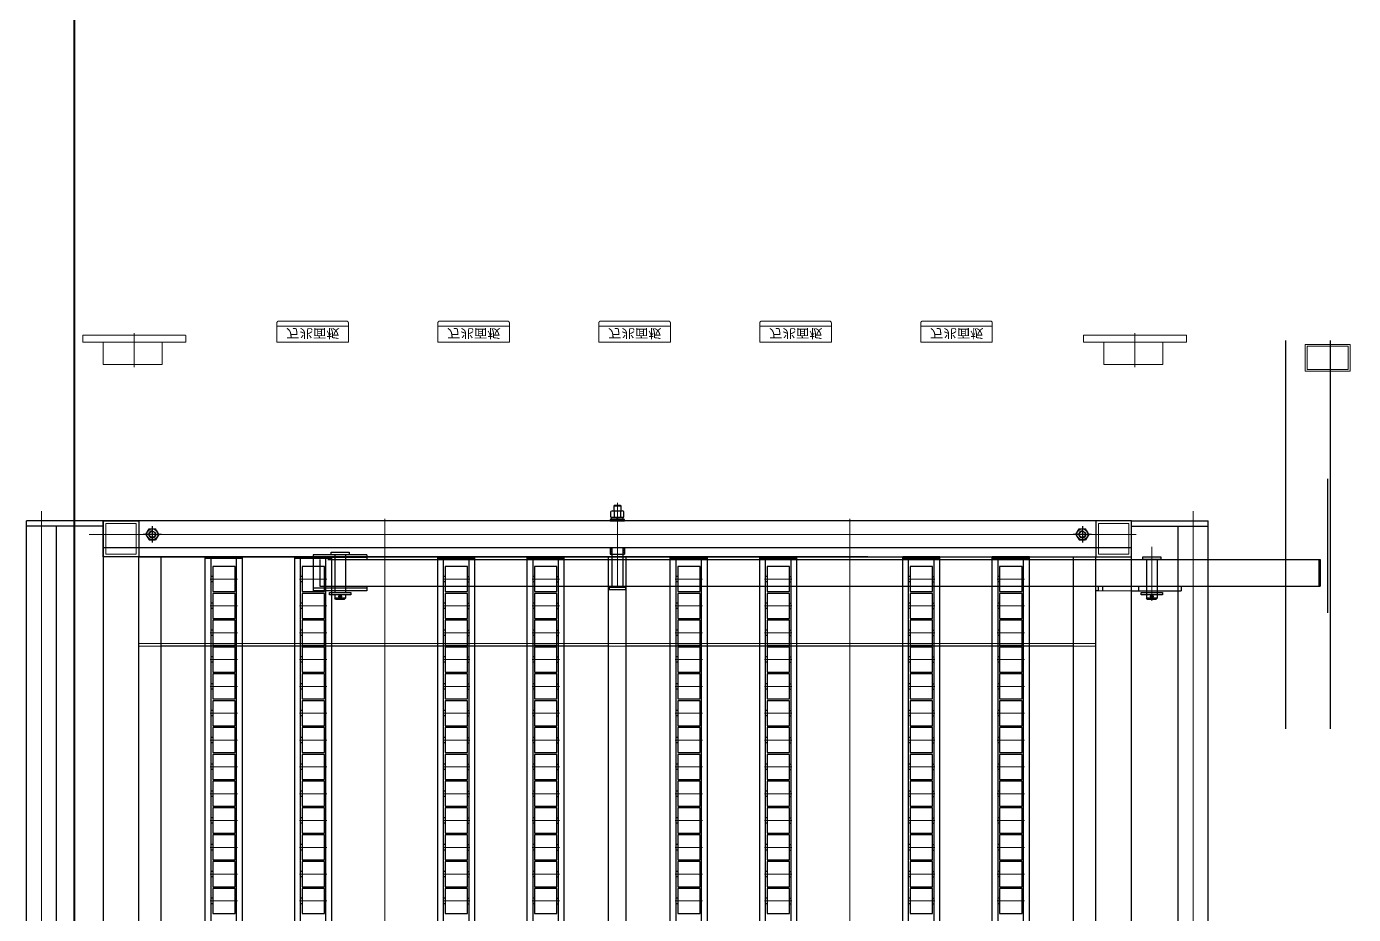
# Model space of a CAD drawing. Extents: x 539033 to 804858, y 468425 to 1263560.
# Drawn here: x 750683 to 752166, y 491113 to 492106 of the extents above; entities that cross this region are included whole.
import ezdxf

# ---------------------------------------------------------------- set-up
doc = ezdxf.new("R2010")
doc.units = 0
doc.header["$LTSCALE"] = 1000
doc.header["$MEASUREMENT"] = 0
for name, pattern in [('0', [0, 0]), ('ACAD_ISO02W100', [15, 12, -3]), ('ACAD_ISO04W100', [30, 24, -3, 0, -3]), ('ACAD_ISO05W100', [33, 24, -3, 0, -3, 0, -3]), ('ACAD_ISO10W100', [18.5, 12, -3, 0.5, -3]), ('DASHDOT', [25.4, 12.7, -6.35, 0, -6.35]), ('SOLID', [0])]:
    doc.linetypes.add(name, pattern=pattern)
doc.layers.get('0').update_dxf_attribs({"linetype": 'CONTINUOUS'})
doc.layers.add('1', color=1, linetype='DASHDOT')
doc.layers.add('5剖面线层', color=2, linetype='CONTINUOUS')
for name, color, linetype, lineweight in [('3', 7, 'ACAD_ISO04W100', 15), ('中心线', 1, 'ACAD_ISO10W100', 15), ('双点划线', 7, 'ACAD_ISO05W100', 15), ('标注', 7, 'SOLID', 15), ('点划线', 1, 'ACAD_ISO04W100', 15), ('粗实线', 7, '0', 30), ('虚线', 6, 'ACAD_ISO02W100', 18)]:
    doc.layers.add(name, color=color, linetype=linetype, lineweight=lineweight)
doc.styles.add('标准', font='', dxfattribs={"width": 0.667})
doc.styles.get('标准').set_extended_font_data('FangSong_GB2312')

# ---------------------------------------------------------------- blocks, each defined once
blk = doc.blocks.new('A$C513352F2')
at = {"layer": '点划线'}
blk.add_line((68.9, 0), (68.9, 1086.9), dxfattribs=at)
at = {"layer": '粗实线', "color": 5}
for p, q in [((0, 1070.9), (85.7, 1070.9)), ((85.7, 1070.9), (85.7, 10.9)), ((0, 1064.9), (85.7, 1064.9)), ((52.2, 1064.9), (52.2, 16.9)), ((0, 16.9), (85.7, 16.9)), ((0, 10.9), (85.7, 10.9))]:
    blk.add_line(p, q, dxfattribs=at)
blk = doc.blocks.new('A$C458447FD')
at = {"layer": '标注'}
h = blk.add_hatch(dxfattribs=at)
h.set_pattern_fill('ANSI31', color=3, scale=0.5)
h.set_pattern_definition([(45, (-117.9495, 9.9451), (-1.122532, 1.122532), [])])
h.paths.add_polyline_path([(792.3, 50.1), (794, 50.1), (794, 57.1), (792.3, 57.1)])
h.paths.add_polyline_path([(778, 50.1), (779.8, 50.1), (779.8, 57.1), (778, 57.1)])
for p, q in [((176.4, 100.1), (176.4, 102.6)), ((176.4, 102.6), (200.4, 102.6)), ((200.4, 102.6), (200.4, 100.1)), ((1084, 100.1), (1084, 102.6)), ((1084, 102.6), (1108, 102.6)), ((1108, 102.6), (1108, 100.1)), ((258.8, 35.1), (262.4, 41.4)), ((258.8, 35.1), (262.4, 28.9)), ((269.6, 41.4), (262.4, 41.4)), ((273.2, 35.1), (269.6, 41.4)), ((273.2, 35.1), (269.6, 28.9)), ((1298.8, 35.1), (1302.4, 41.4)), ((1298.8, 35.1), (1302.4, 28.9)), ((1309.6, 41.4), (1302.4, 41.4)), ((1313.2, 35.1), (1309.6, 41.4)), ((1313.2, 35.1), (1309.6, 28.9)), ((269.6, 28.9), (262.4, 28.9)), ((794, 20.1), (778, 20.1)), ((778, 20.1), (778, 18.5)), ((778, 18.5), (794, 18.5)), ((778.8, 15.9), (778.8, 9.5)), ((779.6, 18.5), (792.5, 18.5)), ((779.6, 18.5), (779.6, 16.4)), ((779.6, 16.4), (792.5, 16.4)), ((791.4, 16.4), (780.6, 16.4)), ((782.4, 9.5), (782.4, 15.9)), ((785.5, 18.5), (784.9, 16.4)), ((786.5, 18.3), (786, 16.4)), ((786.6, 18.5), (786.5, 18.3)), ((789.6, 9.5), (789.6, 15.9)), ((792.5, 18.5), (792.5, 16.4)), ((793.2, 15.9), (793.2, 9.5)), ((794, 18.5), (794, 20.1)), ((1309.6, 28.9), (1302.4, 28.9)), ((791.4, 8.9), (780.6, 8.9))]:
    blk.add_line(p, q)
at = {"color": 3}
for p, q in [((777, 94.1), (777, 97.1)), ((777, 97.1), (795, 97.1)), ((795, 94.1), (795, 97.1))]:
    blk.add_line(p, q, dxfattribs=at)
for centre, radius in [((266, 35.1), 6.23), ((266, 35.1), 3.4), ((1306, 35.1), 6.23), ((1306, 35.1), 3.4)]:
    blk.add_circle(centre, radius)
for centre, radius, start, end in [((780.6, 13.2), 3.21, 55.9063, 124.0937), ((786, 4.4), 12, 72.5674, 107.4326), ((791.4, 13.2), 3.21, 55.9063, 124.0937), ((780.6, 12.1), 3.21, 235.9063, 304.0937), ((786, 20.9), 12, 252.5674, 287.4326), ((791.4, 12.1), 3.21, 235.9063, 304.0937)]:
    blk.add_arc(centre, radius, start, end)
at = {"layer": '1', "linetype": 'DASHDOT'}
for p, q in [((255.8, 35.1), (276.2, 35.1)), ((266, 25.9), (266, 44.4)), ((1295.8, 35.1), (1316.2, 35.1)), ((1306, 25.9), (1306, 44.4))]:
    blk.add_line(p, q, dxfattribs=at)
at = {"layer": '3'}
for centre in [(266, 35.1), (1306, 35.1)]:
    blk.add_arc(centre, 4, 270, 190, dxfattribs=at)
at = {"layer": '点划线'}
for p, q in [((526, 17.9), (526, 1044.2)), ((1046, 17.9), (1046, 1044.2)), ((330.8, 445.1), (361.3, 445.1)), ((430.8, 445.1), (461.3, 445.1)), ((590.8, 445.1), (621.3, 445.1)), ((690.8, 445.1), (721.3, 445.1)), ((850.8, 445.1), (881.3, 445.1)), ((950.8, 445.1), (981.3, 445.1)), ((1110.8, 445.1), (1141.3, 445.1)), ((1210.8, 445.1), (1241.3, 445.1)), ((330.8, 415.1), (361.3, 415.1)), ((430.8, 415.1), (461.3, 415.1)), ((590.8, 415.1), (621.3, 415.1)), ((690.8, 415.1), (721.3, 415.1)), ((850.8, 415.1), (881.3, 415.1)), ((950.8, 415.1), (981.3, 415.1)), ((1110.8, 415.1), (1141.3, 415.1)), ((1210.8, 415.1), (1241.3, 415.1)), ((330.8, 385.1), (361.3, 385.1)), ((430.8, 385.1), (461.3, 385.1)), ((590.8, 385.1), (621.3, 385.1)), ((690.8, 385.1), (721.3, 385.1)), ((850.8, 385.1), (881.3, 385.1)), ((950.8, 385.1), (981.3, 385.1)), ((1110.8, 385.1), (1141.3, 385.1)), ((1210.8, 385.1), (1241.3, 385.1)), ((330.8, 355.1), (361.3, 355.1)), ((430.8, 355.1), (461.3, 355.1)), ((590.8, 355.1), (621.3, 355.1)), ((690.8, 355.1), (721.3, 355.1)), ((850.8, 355.1), (881.3, 355.1)), ((950.8, 355.1), (981.3, 355.1)), ((1110.8, 355.1), (1141.3, 355.1)), ((1210.8, 355.1), (1241.3, 355.1)), ((330.8, 325.1), (361.3, 325.1)), ((430.8, 325.1), (461.3, 325.1)), ((590.8, 325.1), (621.3, 325.1)), ((690.8, 325.1), (721.3, 325.1)), ((850.8, 325.1), (881.3, 325.1)), ((950.8, 325.1), (981.3, 325.1)), ((1110.8, 325.1), (1141.3, 325.1)), ((1210.8, 325.1), (1241.3, 325.1)), ((330.8, 295.1), (361.3, 295.1)), ((430.8, 295.1), (461.3, 295.1)), ((590.8, 295.1), (621.3, 295.1)), ((690.8, 295.1), (721.3, 295.1)), ((850.8, 295.1), (881.3, 295.1)), ((950.8, 295.1), (981.3, 295.1)), ((1110.8, 295.1), (1141.3, 295.1)), ((1210.8, 295.1), (1241.3, 295.1)), ((330.8, 265.1), (361.3, 265.1)), ((430.8, 265.1), (461.3, 265.1)), ((590.8, 265.1), (621.3, 265.1)), ((690.8, 265.1), (721.3, 265.1)), ((850.8, 265.1), (881.3, 265.1)), ((950.8, 265.1), (981.3, 265.1)), ((1110.8, 265.1), (1141.3, 265.1)), ((1210.8, 265.1), (1241.3, 265.1)), ((330.8, 235.1), (361.3, 235.1)), ((430.8, 235.1), (461.3, 235.1)), ((590.8, 235.1), (621.3, 235.1)), ((690.8, 235.1), (721.3, 235.1)), ((850.8, 235.1), (881.3, 235.1)), ((950.8, 235.1), (981.3, 235.1)), ((1110.8, 235.1), (1141.3, 235.1)), ((1210.8, 235.1), (1241.3, 235.1)), ((330.8, 205.1), (361.3, 205.1)), ((430.8, 205.1), (461.3, 205.1)), ((590.8, 205.1), (621.3, 205.1)), ((690.8, 205.1), (721.3, 205.1)), ((850.8, 205.1), (881.3, 205.1)), ((950.8, 205.1), (981.3, 205.1)), ((1110.8, 205.1), (1141.3, 205.1)), ((1210.8, 205.1), (1241.3, 205.1)), ((330.8, 175.1), (361.3, 175.1)), ((430.8, 175.1), (461.3, 175.1)), ((590.8, 175.1), (621.3, 175.1)), ((690.8, 175.1), (721.3, 175.1)), ((850.8, 175.1), (881.3, 175.1)), ((950.8, 175.1), (981.3, 175.1)), ((1110.8, 175.1), (1141.3, 175.1)), ((1210.8, 175.1), (1241.3, 175.1)), ((330.8, 145.1), (361.3, 145.1)), ((430.8, 145.1), (461.3, 145.1)), ((590.8, 145.1), (621.3, 145.1)), ((690.8, 145.1), (721.3, 145.1)), ((850.8, 145.1), (881.3, 145.1)), ((950.8, 145.1), (981.3, 145.1)), ((1110.8, 145.1), (1141.3, 145.1)), ((1210.8, 145.1), (1241.3, 145.1)), ((186.4, 104.6), (190.4, 104.6)), ((188.4, 48.9), (188.4, 109.3)), ((330.8, 115.1), (361.3, 115.1)), ((430.8, 115.1), (461.3, 115.1)), ((590.8, 115.1), (621.3, 115.1)), ((690.8, 115.1), (721.3, 115.1)), ((850.8, 115.1), (881.3, 115.1)), ((950.8, 115.1), (981.3, 115.1)), ((1093.9, 104.6), (1098, 104.6)), ((1110.8, 115.1), (1141.3, 115.1)), ((1210.8, 115.1), (1241.3, 115.1)), ((786, 0), (786, 94.6)), ((330.8, 85.1), (361.3, 85.1)), ((430.8, 85.1), (461.3, 85.1)), ((590.8, 85.1), (621.3, 85.1)), ((690.8, 85.1), (721.3, 85.1)), ((850.8, 85.1), (881.3, 85.1)), ((950.8, 85.1), (981.3, 85.1)), ((1110.8, 85.1), (1141.3, 85.1)), ((1210.8, 85.1), (1241.3, 85.1)), ((206, 35.1), (1376.8, 35.1))]:
    blk.add_line(p, q, dxfattribs=at)
at = {"layer": '粗实线'}
for p, q in [((251, 1040.1), (251, 60.1)), ((1321, 1040.1), (1321, 60.1)), ((276, 160.1), (776, 160.1)), ((796, 160.1), (1296, 160.1)), ((182.4, 106.6), (183.4, 107.6)), ((182.4, 63.1), (182.4, 106.6)), ((182.4, 106.6), (194.4, 106.6)), ((193.4, 107.6), (183.4, 107.6)), ((193.4, 107.6), (194.4, 106.6)), ((194.4, 63.1), (194.4, 106.6)), ((1090, 106.6), (1091, 107.6)), ((1090, 102.6), (1090, 106.6)), ((1090, 106.6), (1102, 106.6)), ((1101, 107.6), (1091, 107.6)), ((1101, 107.6), (1102, 106.6)), ((1102, 102.6), (1102, 106.6)), ((0, 63.1), (0, 93.1)), ((1118.6, 93.1), (0, 93.1)), ((1.5, 63.1), (1.5, 93.1)), ((155.5, 93.1), (155.5, 98.1)), ((211, 98.1), (155.5, 98.1)), ((200.4, 100.1), (176.4, 100.1)), ((203.4, 93.1), (203.4, 98.1)), ((243.5, 93.1), (243.5, 98.1)), ((248.5, 98.1), (251, 98.1)), ((248.5, 93.1), (248.5, 98.1)), ((780, 50.1), (780, 94.1)), ((792, 50.1), (792, 94.1)), ((1066, 93.1), (1066, 98.1)), ((1066, 98.1), (1126, 98.1)), ((1066, 95.1), (1126, 95.1)), ((1108, 100.1), (1084, 100.1)), ((1090, 58.1), (1090, 100.1)), ((1102, 58.1), (1102, 100.1)), ((1118.6, 63.1), (1118.6, 93.1)), ((1126, 58.1), (1126, 98.1)), ((1109.8, 63.1), (0, 63.1)), ((1321, 60.1), (251, 60.1)), ((506, 60.1), (1321, 60.1)), ((1066, 58.1), (1066, 63.1)), ((1066, 61.1), (1126, 61.1)), ((211, 50.1), (1361, 50.1)), ((794, 57.1), (778, 57.1)), ((778, 50.1), (778, 57.1)), ((779.8, 50.1), (779.8, 57.1)), ((792.3, 50.1), (792.3, 57.1)), ((794, 50.1), (794, 57.1)), ((1066, 58.1), (1126, 58.1)), ((782, 3.6), (782, 8.9)), ((783, 2.6), (782, 3.6)), ((782, 3.6), (790, 3.6)), ((789, 2.6), (783, 2.6)), ((789, 2.6), (790, 3.6)), ((790, 3.6), (790, 8.9))]:
    blk.add_line(p, q, dxfattribs=at)
at = {"layer": '粗实线', "color": 2}
for p, q in [((276, 1040.1), (276, 60.1)), ((776, 1040.1), (776, 60.1)), ((796, 1040.1), (796, 60.1)), ((1296, 1040.1), (1296, 60.1))]:
    blk.add_line(p, q, dxfattribs=at)
at = {"layer": '粗实线', "color": 4}
for p, q in [((325.3, 1040.1), (325.3, 60.1)), ((366.8, 1040.1), (366.8, 60.1)), ((425.3, 1040.1), (425.3, 60.1)), ((466.8, 1040.1), (466.8, 60.1)), ((585.3, 1040.1), (585.3, 60.1)), ((626.8, 1040.1), (626.8, 60.1)), ((685.3, 1040.1), (685.3, 60.1)), ((726.8, 1040.1), (726.8, 60.1)), ((845.3, 1040.1), (845.3, 60.1)), ((886.8, 1040.1), (886.8, 60.1)), ((945.3, 1040.1), (945.3, 60.1)), ((986.8, 1040.1), (986.8, 60.1)), ((1105.3, 1040.1), (1105.3, 60.1)), ((1146.8, 1040.1), (1146.8, 60.1)), ((1205.3, 1040.1), (1205.3, 60.1)), ((1246.8, 1040.1), (1246.8, 60.1)), ((331.8, 1038.1), (331.8, 62.1)), ((360.3, 1038.1), (360.3, 62.1)), ((431.8, 1038.1), (431.8, 62.1)), ((460.3, 1038.1), (460.3, 62.1)), ((591.8, 1038.1), (591.8, 62.1)), ((620.3, 1038.1), (620.3, 62.1)), ((691.8, 1038.1), (691.8, 62.1)), ((720.3, 1038.1), (720.3, 62.1)), ((851.8, 1038.1), (851.8, 62.1)), ((880.3, 1038.1), (880.3, 62.1)), ((951.8, 1038.1), (951.8, 62.1)), ((980.3, 1038.1), (980.3, 62.1)), ((1111.8, 1038.1), (1111.8, 62.1)), ((1140.3, 1038.1), (1140.3, 62.1)), ((1211.8, 1038.1), (1211.8, 62.1)), ((1240.3, 1038.1), (1240.3, 62.1)), ((325.3, 62.1), (366.8, 62.1)), ((325.3, 60.1), (366.8, 60.1)), ((425.3, 62.1), (466.8, 62.1)), ((425.3, 60.1), (466.8, 60.1)), ((585.3, 62.1), (626.8, 62.1)), ((585.3, 60.1), (626.8, 60.1)), ((685.3, 62.1), (726.8, 62.1)), ((685.3, 60.1), (726.8, 60.1)), ((845.3, 62.1), (886.8, 62.1)), ((845.3, 60.1), (886.8, 60.1)), ((945.3, 62.1), (986.8, 62.1)), ((945.3, 60.1), (986.8, 60.1)), ((1105.3, 62.1), (1146.8, 62.1)), ((1105.3, 60.1), (1146.8, 60.1)), ((1205.3, 62.1), (1246.8, 62.1)), ((1205.3, 60.1), (1246.8, 60.1))]:
    blk.add_line(p, q, dxfattribs=at)
at = {"layer": '粗实线', "color": 3}
for p, q in [((333.5, 448.1), (331.8, 448.1)), ((331.8, 448.1), (331.8, 442.1)), ((358.5, 448.1), (360.3, 448.1)), ((360.3, 448.1), (360.3, 442.1)), ((433.5, 448.1), (431.8, 448.1)), ((431.8, 448.1), (431.8, 442.1)), ((458.5, 448.1), (460.3, 448.1)), ((460.3, 448.1), (460.3, 442.1)), ((593.5, 448.1), (591.8, 448.1)), ((591.8, 448.1), (591.8, 442.1)), ((618.5, 448.1), (620.3, 448.1)), ((620.3, 448.1), (620.3, 442.1)), ((693.5, 448.1), (691.8, 448.1)), ((691.8, 448.1), (691.8, 442.1)), ((718.5, 448.1), (720.3, 448.1)), ((720.3, 448.1), (720.3, 442.1)), ((853.5, 448.1), (851.8, 448.1)), ((851.8, 448.1), (851.8, 442.1)), ((878.5, 448.1), (880.3, 448.1)), ((880.3, 448.1), (880.3, 442.1)), ((953.5, 448.1), (951.8, 448.1)), ((951.8, 448.1), (951.8, 442.1)), ((978.5, 448.1), (980.3, 448.1)), ((980.3, 448.1), (980.3, 442.1)), ((1113.5, 448.1), (1111.8, 448.1)), ((1111.8, 448.1), (1111.8, 442.1)), ((1138.5, 448.1), (1140.3, 448.1)), ((1140.3, 448.1), (1140.3, 442.1)), ((1213.5, 448.1), (1211.8, 448.1)), ((1211.8, 448.1), (1211.8, 442.1)), ((1238.5, 448.1), (1240.3, 448.1)), ((1240.3, 448.1), (1240.3, 442.1)), ((333.5, 442.1), (331.8, 442.1)), ((358.5, 442.1), (360.3, 442.1)), ((433.5, 442.1), (431.8, 442.1)), ((458.5, 442.1), (460.3, 442.1)), ((593.5, 442.1), (591.8, 442.1)), ((618.5, 442.1), (620.3, 442.1)), ((693.5, 442.1), (691.8, 442.1)), ((718.5, 442.1), (720.3, 442.1)), ((853.5, 442.1), (851.8, 442.1)), ((878.5, 442.1), (880.3, 442.1)), ((953.5, 442.1), (951.8, 442.1)), ((978.5, 442.1), (980.3, 442.1)), ((1113.5, 442.1), (1111.8, 442.1)), ((1138.5, 442.1), (1140.3, 442.1)), ((1213.5, 442.1), (1211.8, 442.1)), ((1238.5, 442.1), (1240.3, 442.1)), ((333.5, 418.1), (331.8, 418.1)), ((331.8, 418.1), (331.8, 412.1)), ((358.5, 418.1), (360.3, 418.1)), ((360.3, 418.1), (360.3, 412.1)), ((433.5, 418.1), (431.8, 418.1)), ((431.8, 418.1), (431.8, 412.1)), ((458.5, 418.1), (460.3, 418.1)), ((460.3, 418.1), (460.3, 412.1)), ((593.5, 418.1), (591.8, 418.1)), ((591.8, 418.1), (591.8, 412.1)), ((618.5, 418.1), (620.3, 418.1)), ((620.3, 418.1), (620.3, 412.1)), ((693.5, 418.1), (691.8, 418.1)), ((691.8, 418.1), (691.8, 412.1)), ((718.5, 418.1), (720.3, 418.1)), ((720.3, 418.1), (720.3, 412.1)), ((853.5, 418.1), (851.8, 418.1)), ((851.8, 418.1), (851.8, 412.1)), ((878.5, 418.1), (880.3, 418.1)), ((880.3, 418.1), (880.3, 412.1)), ((953.5, 418.1), (951.8, 418.1)), ((951.8, 418.1), (951.8, 412.1)), ((978.5, 418.1), (980.3, 418.1)), ((980.3, 418.1), (980.3, 412.1)), ((1113.5, 418.1), (1111.8, 418.1)), ((1111.8, 418.1), (1111.8, 412.1)), ((1138.5, 418.1), (1140.3, 418.1)), ((1140.3, 418.1), (1140.3, 412.1)), ((1213.5, 418.1), (1211.8, 418.1)), ((1211.8, 418.1), (1211.8, 412.1)), ((1238.5, 418.1), (1240.3, 418.1)), ((1240.3, 418.1), (1240.3, 412.1)), ((333.5, 412.1), (331.8, 412.1)), ((358.5, 412.1), (360.3, 412.1)), ((433.5, 412.1), (431.8, 412.1)), ((458.5, 412.1), (460.3, 412.1)), ((593.5, 412.1), (591.8, 412.1)), ((618.5, 412.1), (620.3, 412.1)), ((693.5, 412.1), (691.8, 412.1)), ((718.5, 412.1), (720.3, 412.1)), ((853.5, 412.1), (851.8, 412.1)), ((878.5, 412.1), (880.3, 412.1)), ((953.5, 412.1), (951.8, 412.1)), ((978.5, 412.1), (980.3, 412.1)), ((1113.5, 412.1), (1111.8, 412.1)), ((1138.5, 412.1), (1140.3, 412.1)), ((1213.5, 412.1), (1211.8, 412.1)), ((1238.5, 412.1), (1240.3, 412.1)), ((333.5, 388.1), (331.8, 388.1)), ((331.8, 388.1), (331.8, 382.1)), ((358.5, 388.1), (360.3, 388.1)), ((360.3, 388.1), (360.3, 382.1)), ((433.5, 388.1), (431.8, 388.1)), ((431.8, 388.1), (431.8, 382.1)), ((458.5, 388.1), (460.3, 388.1)), ((460.3, 388.1), (460.3, 382.1)), ((593.5, 388.1), (591.8, 388.1)), ((591.8, 388.1), (591.8, 382.1)), ((618.5, 388.1), (620.3, 388.1)), ((620.3, 388.1), (620.3, 382.1)), ((693.5, 388.1), (691.8, 388.1)), ((691.8, 388.1), (691.8, 382.1)), ((718.5, 388.1), (720.3, 388.1)), ((720.3, 388.1), (720.3, 382.1)), ((853.5, 388.1), (851.8, 388.1)), ((851.8, 388.1), (851.8, 382.1)), ((878.5, 388.1), (880.3, 388.1)), ((880.3, 388.1), (880.3, 382.1)), ((953.5, 388.1), (951.8, 388.1)), ((951.8, 388.1), (951.8, 382.1)), ((978.5, 388.1), (980.3, 388.1)), ((980.3, 388.1), (980.3, 382.1)), ((1113.5, 388.1), (1111.8, 388.1)), ((1111.8, 388.1), (1111.8, 382.1)), ((1138.5, 388.1), (1140.3, 388.1)), ((1140.3, 388.1), (1140.3, 382.1)), ((1213.5, 388.1), (1211.8, 388.1)), ((1211.8, 388.1), (1211.8, 382.1)), ((1238.5, 388.1), (1240.3, 388.1)), ((1240.3, 388.1), (1240.3, 382.1)), ((333.5, 382.1), (331.8, 382.1)), ((358.5, 382.1), (360.3, 382.1)), ((433.5, 382.1), (431.8, 382.1)), ((458.5, 382.1), (460.3, 382.1)), ((593.5, 382.1), (591.8, 382.1)), ((618.5, 382.1), (620.3, 382.1)), ((693.5, 382.1), (691.8, 382.1)), ((718.5, 382.1), (720.3, 382.1)), ((853.5, 382.1), (851.8, 382.1)), ((878.5, 382.1), (880.3, 382.1)), ((953.5, 382.1), (951.8, 382.1)), ((978.5, 382.1), (980.3, 382.1)), ((1113.5, 382.1), (1111.8, 382.1)), ((1138.5, 382.1), (1140.3, 382.1)), ((1213.5, 382.1), (1211.8, 382.1)), ((1238.5, 382.1), (1240.3, 382.1)), ((333.5, 358.1), (331.8, 358.1)), ((331.8, 358.1), (331.8, 352.1)), ((358.5, 358.1), (360.3, 358.1)), ((360.3, 358.1), (360.3, 352.1)), ((433.5, 358.1), (431.8, 358.1)), ((431.8, 358.1), (431.8, 352.1)), ((458.5, 358.1), (460.3, 358.1)), ((460.3, 358.1), (460.3, 352.1)), ((593.5, 358.1), (591.8, 358.1)), ((591.8, 358.1), (591.8, 352.1)), ((618.5, 358.1), (620.3, 358.1)), ((620.3, 358.1), (620.3, 352.1)), ((693.5, 358.1), (691.8, 358.1)), ((691.8, 358.1), (691.8, 352.1)), ((718.5, 358.1), (720.3, 358.1)), ((720.3, 358.1), (720.3, 352.1)), ((853.5, 358.1), (851.8, 358.1)), ((851.8, 358.1), (851.8, 352.1)), ((878.5, 358.1), (880.3, 358.1)), ((880.3, 358.1), (880.3, 352.1)), ((953.5, 358.1), (951.8, 358.1)), ((951.8, 358.1), (951.8, 352.1)), ((978.5, 358.1), (980.3, 358.1)), ((980.3, 358.1), (980.3, 352.1)), ((1113.5, 358.1), (1111.8, 358.1)), ((1111.8, 358.1), (1111.8, 352.1)), ((1138.5, 358.1), (1140.3, 358.1)), ((1140.3, 358.1), (1140.3, 352.1)), ((1213.5, 358.1), (1211.8, 358.1)), ((1211.8, 358.1), (1211.8, 352.1)), ((1238.5, 358.1), (1240.3, 358.1)), ((1240.3, 358.1), (1240.3, 352.1)), ((333.5, 352.1), (331.8, 352.1)), ((358.5, 352.1), (360.3, 352.1)), ((433.5, 352.1), (431.8, 352.1)), ((458.5, 352.1), (460.3, 352.1)), ((593.5, 352.1), (591.8, 352.1)), ((618.5, 352.1), (620.3, 352.1)), ((693.5, 352.1), (691.8, 352.1)), ((718.5, 352.1), (720.3, 352.1)), ((853.5, 352.1), (851.8, 352.1)), ((878.5, 352.1), (880.3, 352.1)), ((953.5, 352.1), (951.8, 352.1)), ((978.5, 352.1), (980.3, 352.1)), ((1113.5, 352.1), (1111.8, 352.1)), ((1138.5, 352.1), (1140.3, 352.1)), ((1213.5, 352.1), (1211.8, 352.1)), ((1238.5, 352.1), (1240.3, 352.1)), ((333.5, 328.1), (331.8, 328.1)), ((331.8, 328.1), (331.8, 322.1)), ((358.5, 328.1), (360.3, 328.1)), ((360.3, 328.1), (360.3, 322.1)), ((433.5, 328.1), (431.8, 328.1)), ((431.8, 328.1), (431.8, 322.1)), ((458.5, 328.1), (460.3, 328.1)), ((460.3, 328.1), (460.3, 322.1)), ((593.5, 328.1), (591.8, 328.1)), ((591.8, 328.1), (591.8, 322.1)), ((618.5, 328.1), (620.3, 328.1)), ((620.3, 328.1), (620.3, 322.1)), ((693.5, 328.1), (691.8, 328.1)), ((691.8, 328.1), (691.8, 322.1)), ((718.5, 328.1), (720.3, 328.1)), ((720.3, 328.1), (720.3, 322.1)), ((853.5, 328.1), (851.8, 328.1)), ((851.8, 328.1), (851.8, 322.1)), ((878.5, 328.1), (880.3, 328.1)), ((880.3, 328.1), (880.3, 322.1)), ((953.5, 328.1), (951.8, 328.1)), ((951.8, 328.1), (951.8, 322.1)), ((978.5, 328.1), (980.3, 328.1)), ((980.3, 328.1), (980.3, 322.1)), ((1113.5, 328.1), (1111.8, 328.1)), ((1111.8, 328.1), (1111.8, 322.1)), ((1138.5, 328.1), (1140.3, 328.1)), ((1140.3, 328.1), (1140.3, 322.1)), ((1213.5, 328.1), (1211.8, 328.1)), ((1211.8, 328.1), (1211.8, 322.1)), ((1238.5, 328.1), (1240.3, 328.1)), ((1240.3, 328.1), (1240.3, 322.1)), ((333.5, 322.1), (331.8, 322.1)), ((358.5, 322.1), (360.3, 322.1)), ((433.5, 322.1), (431.8, 322.1)), ((458.5, 322.1), (460.3, 322.1)), ((593.5, 322.1), (591.8, 322.1)), ((618.5, 322.1), (620.3, 322.1)), ((693.5, 322.1), (691.8, 322.1)), ((718.5, 322.1), (720.3, 322.1)), ((853.5, 322.1), (851.8, 322.1)), ((878.5, 322.1), (880.3, 322.1)), ((953.5, 322.1), (951.8, 322.1)), ((978.5, 322.1), (980.3, 322.1)), ((1113.5, 322.1), (1111.8, 322.1)), ((1138.5, 322.1), (1140.3, 322.1)), ((1213.5, 322.1), (1211.8, 322.1)), ((1238.5, 322.1), (1240.3, 322.1)), ((333.5, 298.1), (331.8, 298.1)), ((331.8, 298.1), (331.8, 292.1)), ((358.5, 298.1), (360.3, 298.1)), ((360.3, 298.1), (360.3, 292.1)), ((433.5, 298.1), (431.8, 298.1)), ((431.8, 298.1), (431.8, 292.1)), ((458.5, 298.1), (460.3, 298.1)), ((460.3, 298.1), (460.3, 292.1)), ((593.5, 298.1), (591.8, 298.1)), ((591.8, 298.1), (591.8, 292.1)), ((618.5, 298.1), (620.3, 298.1)), ((620.3, 298.1), (620.3, 292.1)), ((693.5, 298.1), (691.8, 298.1)), ((691.8, 298.1), (691.8, 292.1)), ((718.5, 298.1), (720.3, 298.1)), ((720.3, 298.1), (720.3, 292.1)), ((853.5, 298.1), (851.8, 298.1)), ((851.8, 298.1), (851.8, 292.1)), ((878.5, 298.1), (880.3, 298.1)), ((880.3, 298.1), (880.3, 292.1)), ((953.5, 298.1), (951.8, 298.1)), ((951.8, 298.1), (951.8, 292.1)), ((978.5, 298.1), (980.3, 298.1)), ((980.3, 298.1), (980.3, 292.1)), ((1113.5, 298.1), (1111.8, 298.1)), ((1111.8, 298.1), (1111.8, 292.1)), ((1138.5, 298.1), (1140.3, 298.1)), ((1140.3, 298.1), (1140.3, 292.1)), ((1213.5, 298.1), (1211.8, 298.1)), ((1211.8, 298.1), (1211.8, 292.1)), ((1238.5, 298.1), (1240.3, 298.1)), ((1240.3, 298.1), (1240.3, 292.1)), ((333.5, 292.1), (331.8, 292.1)), ((358.5, 292.1), (360.3, 292.1)), ((433.5, 292.1), (431.8, 292.1)), ((458.5, 292.1), (460.3, 292.1)), ((593.5, 292.1), (591.8, 292.1)), ((618.5, 292.1), (620.3, 292.1)), ((693.5, 292.1), (691.8, 292.1)), ((718.5, 292.1), (720.3, 292.1)), ((853.5, 292.1), (851.8, 292.1)), ((878.5, 292.1), (880.3, 292.1)), ((953.5, 292.1), (951.8, 292.1)), ((978.5, 292.1), (980.3, 292.1)), ((1113.5, 292.1), (1111.8, 292.1)), ((1138.5, 292.1), (1140.3, 292.1)), ((1213.5, 292.1), (1211.8, 292.1)), ((1238.5, 292.1), (1240.3, 292.1)), ((333.5, 268.1), (331.8, 268.1)), ((331.8, 268.1), (331.8, 262.1)), ((358.5, 268.1), (360.3, 268.1)), ((360.3, 268.1), (360.3, 262.1)), ((433.5, 268.1), (431.8, 268.1)), ((431.8, 268.1), (431.8, 262.1)), ((458.5, 268.1), (460.3, 268.1)), ((460.3, 268.1), (460.3, 262.1)), ((593.5, 268.1), (591.8, 268.1)), ((591.8, 268.1), (591.8, 262.1)), ((618.5, 268.1), (620.3, 268.1)), ((620.3, 268.1), (620.3, 262.1)), ((693.5, 268.1), (691.8, 268.1)), ((691.8, 268.1), (691.8, 262.1)), ((718.5, 268.1), (720.3, 268.1)), ((720.3, 268.1), (720.3, 262.1)), ((853.5, 268.1), (851.8, 268.1)), ((851.8, 268.1), (851.8, 262.1)), ((878.5, 268.1), (880.3, 268.1)), ((880.3, 268.1), (880.3, 262.1)), ((953.5, 268.1), (951.8, 268.1)), ((951.8, 268.1), (951.8, 262.1)), ((978.5, 268.1), (980.3, 268.1)), ((980.3, 268.1), (980.3, 262.1)), ((1113.5, 268.1), (1111.8, 268.1)), ((1111.8, 268.1), (1111.8, 262.1)), ((1138.5, 268.1), (1140.3, 268.1)), ((1140.3, 268.1), (1140.3, 262.1)), ((1213.5, 268.1), (1211.8, 268.1)), ((1211.8, 268.1), (1211.8, 262.1)), ((1238.5, 268.1), (1240.3, 268.1)), ((1240.3, 268.1), (1240.3, 262.1)), ((333.5, 262.1), (331.8, 262.1)), ((358.5, 262.1), (360.3, 262.1)), ((433.5, 262.1), (431.8, 262.1)), ((458.5, 262.1), (460.3, 262.1)), ((593.5, 262.1), (591.8, 262.1)), ((618.5, 262.1), (620.3, 262.1)), ((693.5, 262.1), (691.8, 262.1)), ((718.5, 262.1), (720.3, 262.1)), ((853.5, 262.1), (851.8, 262.1)), ((878.5, 262.1), (880.3, 262.1)), ((953.5, 262.1), (951.8, 262.1)), ((978.5, 262.1), (980.3, 262.1)), ((1113.5, 262.1), (1111.8, 262.1)), ((1138.5, 262.1), (1140.3, 262.1)), ((1213.5, 262.1), (1211.8, 262.1)), ((1238.5, 262.1), (1240.3, 262.1)), ((333.5, 238.1), (331.8, 238.1)), ((331.8, 238.1), (331.8, 232.1)), ((358.5, 238.1), (360.3, 238.1)), ((360.3, 238.1), (360.3, 232.1)), ((433.5, 238.1), (431.8, 238.1)), ((431.8, 238.1), (431.8, 232.1)), ((458.5, 238.1), (460.3, 238.1)), ((460.3, 238.1), (460.3, 232.1)), ((593.5, 238.1), (591.8, 238.1)), ((591.8, 238.1), (591.8, 232.1)), ((618.5, 238.1), (620.3, 238.1)), ((620.3, 238.1), (620.3, 232.1)), ((693.5, 238.1), (691.8, 238.1)), ((691.8, 238.1), (691.8, 232.1)), ((718.5, 238.1), (720.3, 238.1)), ((720.3, 238.1), (720.3, 232.1)), ((853.5, 238.1), (851.8, 238.1)), ((851.8, 238.1), (851.8, 232.1)), ((878.5, 238.1), (880.3, 238.1)), ((880.3, 238.1), (880.3, 232.1)), ((953.5, 238.1), (951.8, 238.1)), ((951.8, 238.1), (951.8, 232.1)), ((978.5, 238.1), (980.3, 238.1)), ((980.3, 238.1), (980.3, 232.1)), ((1113.5, 238.1), (1111.8, 238.1)), ((1111.8, 238.1), (1111.8, 232.1)), ((1138.5, 238.1), (1140.3, 238.1)), ((1140.3, 238.1), (1140.3, 232.1)), ((1213.5, 238.1), (1211.8, 238.1)), ((1211.8, 238.1), (1211.8, 232.1)), ((1238.5, 238.1), (1240.3, 238.1)), ((1240.3, 238.1), (1240.3, 232.1)), ((333.5, 232.1), (331.8, 232.1)), ((358.5, 232.1), (360.3, 232.1)), ((433.5, 232.1), (431.8, 232.1)), ((458.5, 232.1), (460.3, 232.1)), ((593.5, 232.1), (591.8, 232.1)), ((618.5, 232.1), (620.3, 232.1)), ((693.5, 232.1), (691.8, 232.1)), ((718.5, 232.1), (720.3, 232.1)), ((853.5, 232.1), (851.8, 232.1)), ((878.5, 232.1), (880.3, 232.1)), ((953.5, 232.1), (951.8, 232.1)), ((978.5, 232.1), (980.3, 232.1)), ((1113.5, 232.1), (1111.8, 232.1)), ((1138.5, 232.1), (1140.3, 232.1)), ((1213.5, 232.1), (1211.8, 232.1)), ((1238.5, 232.1), (1240.3, 232.1)), ((333.5, 208.1), (331.8, 208.1)), ((331.8, 208.1), (331.8, 202.1)), ((358.5, 208.1), (360.3, 208.1)), ((360.3, 208.1), (360.3, 202.1)), ((433.5, 208.1), (431.8, 208.1)), ((431.8, 208.1), (431.8, 202.1)), ((458.5, 208.1), (460.3, 208.1)), ((460.3, 208.1), (460.3, 202.1)), ((593.5, 208.1), (591.8, 208.1)), ((591.8, 208.1), (591.8, 202.1)), ((618.5, 208.1), (620.3, 208.1)), ((620.3, 208.1), (620.3, 202.1)), ((693.5, 208.1), (691.8, 208.1)), ((691.8, 208.1), (691.8, 202.1)), ((718.5, 208.1), (720.3, 208.1)), ((720.3, 208.1), (720.3, 202.1)), ((853.5, 208.1), (851.8, 208.1)), ((851.8, 208.1), (851.8, 202.1)), ((878.5, 208.1), (880.3, 208.1)), ((880.3, 208.1), (880.3, 202.1)), ((953.5, 208.1), (951.8, 208.1)), ((951.8, 208.1), (951.8, 202.1)), ((978.5, 208.1), (980.3, 208.1)), ((980.3, 208.1), (980.3, 202.1)), ((1113.5, 208.1), (1111.8, 208.1)), ((1111.8, 208.1), (1111.8, 202.1)), ((1138.5, 208.1), (1140.3, 208.1)), ((1140.3, 208.1), (1140.3, 202.1)), ((1213.5, 208.1), (1211.8, 208.1)), ((1211.8, 208.1), (1211.8, 202.1)), ((1238.5, 208.1), (1240.3, 208.1)), ((1240.3, 208.1), (1240.3, 202.1)), ((333.5, 202.1), (331.8, 202.1)), ((358.5, 202.1), (360.3, 202.1)), ((433.5, 202.1), (431.8, 202.1)), ((458.5, 202.1), (460.3, 202.1)), ((593.5, 202.1), (591.8, 202.1)), ((618.5, 202.1), (620.3, 202.1)), ((693.5, 202.1), (691.8, 202.1)), ((718.5, 202.1), (720.3, 202.1)), ((853.5, 202.1), (851.8, 202.1)), ((878.5, 202.1), (880.3, 202.1)), ((953.5, 202.1), (951.8, 202.1)), ((978.5, 202.1), (980.3, 202.1)), ((1113.5, 202.1), (1111.8, 202.1)), ((1138.5, 202.1), (1140.3, 202.1)), ((1213.5, 202.1), (1211.8, 202.1)), ((1238.5, 202.1), (1240.3, 202.1)), ((333.5, 178.1), (331.8, 178.1)), ((331.8, 178.1), (331.8, 172.1)), ((358.5, 178.1), (360.3, 178.1)), ((360.3, 178.1), (360.3, 172.1)), ((433.5, 178.1), (431.8, 178.1)), ((431.8, 178.1), (431.8, 172.1)), ((458.5, 178.1), (460.3, 178.1)), ((460.3, 178.1), (460.3, 172.1)), ((593.5, 178.1), (591.8, 178.1)), ((591.8, 178.1), (591.8, 172.1)), ((618.5, 178.1), (620.3, 178.1)), ((620.3, 178.1), (620.3, 172.1)), ((693.5, 178.1), (691.8, 178.1)), ((691.8, 178.1), (691.8, 172.1)), ((718.5, 178.1), (720.3, 178.1)), ((720.3, 178.1), (720.3, 172.1)), ((853.5, 178.1), (851.8, 178.1)), ((851.8, 178.1), (851.8, 172.1)), ((878.5, 178.1), (880.3, 178.1)), ((880.3, 178.1), (880.3, 172.1)), ((953.5, 178.1), (951.8, 178.1)), ((951.8, 178.1), (951.8, 172.1)), ((978.5, 178.1), (980.3, 178.1)), ((980.3, 178.1), (980.3, 172.1)), ((1113.5, 178.1), (1111.8, 178.1)), ((1111.8, 178.1), (1111.8, 172.1)), ((1138.5, 178.1), (1140.3, 178.1)), ((1140.3, 178.1), (1140.3, 172.1)), ((1213.5, 178.1), (1211.8, 178.1)), ((1211.8, 178.1), (1211.8, 172.1)), ((1238.5, 178.1), (1240.3, 178.1)), ((1240.3, 178.1), (1240.3, 172.1)), ((333.5, 172.1), (331.8, 172.1)), ((358.5, 172.1), (360.3, 172.1)), ((433.5, 172.1), (431.8, 172.1)), ((458.5, 172.1), (460.3, 172.1)), ((593.5, 172.1), (591.8, 172.1)), ((618.5, 172.1), (620.3, 172.1)), ((693.5, 172.1), (691.8, 172.1)), ((718.5, 172.1), (720.3, 172.1)), ((853.5, 172.1), (851.8, 172.1)), ((878.5, 172.1), (880.3, 172.1)), ((953.5, 172.1), (951.8, 172.1)), ((978.5, 172.1), (980.3, 172.1)), ((1113.5, 172.1), (1111.8, 172.1)), ((1138.5, 172.1), (1140.3, 172.1)), ((1213.5, 172.1), (1211.8, 172.1)), ((1238.5, 172.1), (1240.3, 172.1)), ((333.5, 148.1), (331.8, 148.1)), ((331.8, 148.1), (331.8, 142.1)), ((333.5, 142.1), (331.8, 142.1)), ((358.5, 148.1), (360.3, 148.1)), ((358.5, 142.1), (360.3, 142.1)), ((360.3, 148.1), (360.3, 142.1)), ((433.5, 148.1), (431.8, 148.1)), ((431.8, 148.1), (431.8, 142.1)), ((433.5, 142.1), (431.8, 142.1)), ((458.5, 148.1), (460.3, 148.1)), ((458.5, 142.1), (460.3, 142.1)), ((460.3, 148.1), (460.3, 142.1)), ((593.5, 148.1), (591.8, 148.1)), ((591.8, 148.1), (591.8, 142.1)), ((593.5, 142.1), (591.8, 142.1)), ((618.5, 148.1), (620.3, 148.1)), ((618.5, 142.1), (620.3, 142.1)), ((620.3, 148.1), (620.3, 142.1)), ((693.5, 148.1), (691.8, 148.1)), ((691.8, 148.1), (691.8, 142.1)), ((693.5, 142.1), (691.8, 142.1)), ((718.5, 148.1), (720.3, 148.1)), ((718.5, 142.1), (720.3, 142.1)), ((720.3, 148.1), (720.3, 142.1)), ((853.5, 148.1), (851.8, 148.1)), ((851.8, 148.1), (851.8, 142.1)), ((853.5, 142.1), (851.8, 142.1)), ((878.5, 148.1), (880.3, 148.1)), ((878.5, 142.1), (880.3, 142.1)), ((880.3, 148.1), (880.3, 142.1)), ((953.5, 148.1), (951.8, 148.1)), ((951.8, 148.1), (951.8, 142.1)), ((953.5, 142.1), (951.8, 142.1)), ((978.5, 148.1), (980.3, 148.1)), ((978.5, 142.1), (980.3, 142.1)), ((980.3, 148.1), (980.3, 142.1)), ((1113.5, 148.1), (1111.8, 148.1)), ((1111.8, 148.1), (1111.8, 142.1)), ((1113.5, 142.1), (1111.8, 142.1)), ((1138.5, 148.1), (1140.3, 148.1)), ((1138.5, 142.1), (1140.3, 142.1)), ((1140.3, 148.1), (1140.3, 142.1)), ((1213.5, 148.1), (1211.8, 148.1)), ((1211.8, 148.1), (1211.8, 142.1)), ((1213.5, 142.1), (1211.8, 142.1)), ((1238.5, 148.1), (1240.3, 148.1)), ((1238.5, 142.1), (1240.3, 142.1)), ((1240.3, 148.1), (1240.3, 142.1)), ((333.5, 118.1), (331.8, 118.1)), ((331.8, 118.1), (331.8, 112.1)), ((333.5, 112.1), (331.8, 112.1)), ((358.5, 118.1), (360.3, 118.1)), ((358.5, 112.1), (360.3, 112.1)), ((360.3, 118.1), (360.3, 112.1)), ((433.5, 118.1), (431.8, 118.1)), ((431.8, 118.1), (431.8, 112.1)), ((433.5, 112.1), (431.8, 112.1)), ((458.5, 118.1), (460.3, 118.1)), ((458.5, 112.1), (460.3, 112.1)), ((460.3, 118.1), (460.3, 112.1)), ((593.5, 118.1), (591.8, 118.1)), ((591.8, 118.1), (591.8, 112.1)), ((593.5, 112.1), (591.8, 112.1)), ((618.5, 118.1), (620.3, 118.1)), ((618.5, 112.1), (620.3, 112.1)), ((620.3, 118.1), (620.3, 112.1)), ((693.5, 118.1), (691.8, 118.1)), ((691.8, 118.1), (691.8, 112.1)), ((693.5, 112.1), (691.8, 112.1)), ((718.5, 118.1), (720.3, 118.1)), ((718.5, 112.1), (720.3, 112.1)), ((720.3, 118.1), (720.3, 112.1)), ((853.5, 118.1), (851.8, 118.1)), ((851.8, 118.1), (851.8, 112.1)), ((853.5, 112.1), (851.8, 112.1)), ((878.5, 118.1), (880.3, 118.1)), ((878.5, 112.1), (880.3, 112.1)), ((880.3, 118.1), (880.3, 112.1)), ((953.5, 118.1), (951.8, 118.1)), ((951.8, 118.1), (951.8, 112.1)), ((953.5, 112.1), (951.8, 112.1)), ((978.5, 118.1), (980.3, 118.1)), ((978.5, 112.1), (980.3, 112.1)), ((980.3, 118.1), (980.3, 112.1)), ((1113.5, 118.1), (1111.8, 118.1)), ((1111.8, 118.1), (1111.8, 112.1)), ((1113.5, 112.1), (1111.8, 112.1)), ((1138.5, 118.1), (1140.3, 118.1)), ((1138.5, 112.1), (1140.3, 112.1)), ((1140.3, 118.1), (1140.3, 112.1)), ((1213.5, 118.1), (1211.8, 118.1)), ((1211.8, 118.1), (1211.8, 112.1)), ((1213.5, 112.1), (1211.8, 112.1)), ((1238.5, 118.1), (1240.3, 118.1)), ((1238.5, 112.1), (1240.3, 112.1)), ((1240.3, 118.1), (1240.3, 112.1)), ((795, 94.1), (777, 94.1)), ((333.5, 88.1), (331.8, 88.1)), ((331.8, 88.1), (331.8, 82.1)), ((333.5, 82.1), (331.8, 82.1)), ((358.5, 88.1), (360.3, 88.1)), ((358.5, 82.1), (360.3, 82.1)), ((360.3, 88.1), (360.3, 82.1)), ((433.5, 88.1), (431.8, 88.1)), ((431.8, 88.1), (431.8, 82.1)), ((433.5, 82.1), (431.8, 82.1)), ((458.5, 88.1), (460.3, 88.1)), ((458.5, 82.1), (460.3, 82.1)), ((460.3, 88.1), (460.3, 82.1)), ((593.5, 88.1), (591.8, 88.1)), ((591.8, 88.1), (591.8, 82.1)), ((593.5, 82.1), (591.8, 82.1)), ((618.5, 88.1), (620.3, 88.1)), ((618.5, 82.1), (620.3, 82.1)), ((620.3, 88.1), (620.3, 82.1)), ((693.5, 88.1), (691.8, 88.1)), ((691.8, 88.1), (691.8, 82.1)), ((693.5, 82.1), (691.8, 82.1)), ((718.5, 88.1), (720.3, 88.1)), ((718.5, 82.1), (720.3, 82.1)), ((720.3, 88.1), (720.3, 82.1)), ((853.5, 88.1), (851.8, 88.1)), ((851.8, 88.1), (851.8, 82.1)), ((853.5, 82.1), (851.8, 82.1)), ((878.5, 88.1), (880.3, 88.1)), ((878.5, 82.1), (880.3, 82.1)), ((880.3, 88.1), (880.3, 82.1)), ((953.5, 88.1), (951.8, 88.1)), ((951.8, 88.1), (951.8, 82.1)), ((953.5, 82.1), (951.8, 82.1)), ((978.5, 88.1), (980.3, 88.1)), ((978.5, 82.1), (980.3, 82.1)), ((980.3, 88.1), (980.3, 82.1)), ((1113.5, 88.1), (1111.8, 88.1)), ((1111.8, 88.1), (1111.8, 82.1)), ((1113.5, 82.1), (1111.8, 82.1)), ((1138.5, 88.1), (1140.3, 88.1)), ((1138.5, 82.1), (1140.3, 82.1)), ((1140.3, 88.1), (1140.3, 82.1)), ((1213.5, 88.1), (1211.8, 88.1)), ((1211.8, 88.1), (1211.8, 82.1)), ((1213.5, 82.1), (1211.8, 82.1)), ((1238.5, 88.1), (1240.3, 88.1)), ((1238.5, 82.1), (1240.3, 82.1)), ((1240.3, 88.1), (1240.3, 82.1))]:
    blk.add_line(p, q, dxfattribs=at)
at = {"layer": '粗实线'}
for points in [[(211, 20.1), (1361, 20.1), (1361, 1080.1), (211, 1080.1)], [(251, 60.1), (211, 60.1), (211, 20.1), (251, 20.1)], [(1321, 60.1), (1361, 60.1), (1361, 20.1), (1321, 20.1)]]:
    blk.add_lwpolyline(points, close=True, dxfattribs=at)
at = {"layer": '粗实线', "color": 3}
for points in [[(333.5, 431.1), (358.5, 431.1), (358.5, 459.1), (333.5, 459.1)], [(433.5, 431.1), (458.5, 431.1), (458.5, 459.1), (433.5, 459.1)], [(593.5, 431.1), (618.5, 431.1), (618.5, 459.1), (593.5, 459.1)], [(693.5, 431.1), (718.5, 431.1), (718.5, 459.1), (693.5, 459.1)], [(853.5, 431.1), (878.5, 431.1), (878.5, 459.1), (853.5, 459.1)], [(953.5, 431.1), (978.5, 431.1), (978.5, 459.1), (953.5, 459.1)], [(1113.5, 431.1), (1138.5, 431.1), (1138.5, 459.1), (1113.5, 459.1)], [(1213.5, 431.1), (1238.5, 431.1), (1238.5, 459.1), (1213.5, 459.1)], [(333.5, 401.1), (358.5, 401.1), (358.5, 429.1), (333.5, 429.1)], [(433.5, 401.1), (458.5, 401.1), (458.5, 429.1), (433.5, 429.1)], [(593.5, 401.1), (618.5, 401.1), (618.5, 429.1), (593.5, 429.1)], [(693.5, 401.1), (718.5, 401.1), (718.5, 429.1), (693.5, 429.1)], [(853.5, 401.1), (878.5, 401.1), (878.5, 429.1), (853.5, 429.1)], [(953.5, 401.1), (978.5, 401.1), (978.5, 429.1), (953.5, 429.1)], [(1113.5, 401.1), (1138.5, 401.1), (1138.5, 429.1), (1113.5, 429.1)], [(1213.5, 401.1), (1238.5, 401.1), (1238.5, 429.1), (1213.5, 429.1)], [(333.5, 371.1), (358.5, 371.1), (358.5, 399.1), (333.5, 399.1)], [(433.5, 371.1), (458.5, 371.1), (458.5, 399.1), (433.5, 399.1)], [(593.5, 371.1), (618.5, 371.1), (618.5, 399.1), (593.5, 399.1)], [(693.5, 371.1), (718.5, 371.1), (718.5, 399.1), (693.5, 399.1)], [(853.5, 371.1), (878.5, 371.1), (878.5, 399.1), (853.5, 399.1)], [(953.5, 371.1), (978.5, 371.1), (978.5, 399.1), (953.5, 399.1)], [(1113.5, 371.1), (1138.5, 371.1), (1138.5, 399.1), (1113.5, 399.1)], [(1213.5, 371.1), (1238.5, 371.1), (1238.5, 399.1), (1213.5, 399.1)], [(333.5, 341.1), (358.5, 341.1), (358.5, 369.1), (333.5, 369.1)], [(433.5, 341.1), (458.5, 341.1), (458.5, 369.1), (433.5, 369.1)], [(593.5, 341.1), (618.5, 341.1), (618.5, 369.1), (593.5, 369.1)], [(693.5, 341.1), (718.5, 341.1), (718.5, 369.1), (693.5, 369.1)], [(853.5, 341.1), (878.5, 341.1), (878.5, 369.1), (853.5, 369.1)], [(953.5, 341.1), (978.5, 341.1), (978.5, 369.1), (953.5, 369.1)], [(1113.5, 341.1), (1138.5, 341.1), (1138.5, 369.1), (1113.5, 369.1)], [(1213.5, 341.1), (1238.5, 341.1), (1238.5, 369.1), (1213.5, 369.1)], [(333.5, 311.1), (358.5, 311.1), (358.5, 339.1), (333.5, 339.1)], [(433.5, 311.1), (458.5, 311.1), (458.5, 339.1), (433.5, 339.1)], [(593.5, 311.1), (618.5, 311.1), (618.5, 339.1), (593.5, 339.1)], [(693.5, 311.1), (718.5, 311.1), (718.5, 339.1), (693.5, 339.1)], [(853.5, 311.1), (878.5, 311.1), (878.5, 339.1), (853.5, 339.1)], [(953.5, 311.1), (978.5, 311.1), (978.5, 339.1), (953.5, 339.1)], [(1113.5, 311.1), (1138.5, 311.1), (1138.5, 339.1), (1113.5, 339.1)], [(1213.5, 311.1), (1238.5, 311.1), (1238.5, 339.1), (1213.5, 339.1)], [(333.5, 281.1), (358.5, 281.1), (358.5, 309.1), (333.5, 309.1)], [(433.5, 281.1), (458.5, 281.1), (458.5, 309.1), (433.5, 309.1)], [(593.5, 281.1), (618.5, 281.1), (618.5, 309.1), (593.5, 309.1)], [(693.5, 281.1), (718.5, 281.1), (718.5, 309.1), (693.5, 309.1)], [(853.5, 281.1), (878.5, 281.1), (878.5, 309.1), (853.5, 309.1)], [(953.5, 281.1), (978.5, 281.1), (978.5, 309.1), (953.5, 309.1)], [(1113.5, 281.1), (1138.5, 281.1), (1138.5, 309.1), (1113.5, 309.1)], [(1213.5, 281.1), (1238.5, 281.1), (1238.5, 309.1), (1213.5, 309.1)], [(333.5, 251.1), (358.5, 251.1), (358.5, 279.1), (333.5, 279.1)], [(433.5, 251.1), (458.5, 251.1), (458.5, 279.1), (433.5, 279.1)], [(593.5, 251.1), (618.5, 251.1), (618.5, 279.1), (593.5, 279.1)], [(693.5, 251.1), (718.5, 251.1), (718.5, 279.1), (693.5, 279.1)], [(853.5, 251.1), (878.5, 251.1), (878.5, 279.1), (853.5, 279.1)], [(953.5, 251.1), (978.5, 251.1), (978.5, 279.1), (953.5, 279.1)], [(1113.5, 251.1), (1138.5, 251.1), (1138.5, 279.1), (1113.5, 279.1)], [(1213.5, 251.1), (1238.5, 251.1), (1238.5, 279.1), (1213.5, 279.1)], [(333.5, 221.1), (358.5, 221.1), (358.5, 249.1), (333.5, 249.1)], [(433.5, 221.1), (458.5, 221.1), (458.5, 249.1), (433.5, 249.1)], [(593.5, 221.1), (618.5, 221.1), (618.5, 249.1), (593.5, 249.1)], [(693.5, 221.1), (718.5, 221.1), (718.5, 249.1), (693.5, 249.1)], [(853.5, 221.1), (878.5, 221.1), (878.5, 249.1), (853.5, 249.1)], [(953.5, 221.1), (978.5, 221.1), (978.5, 249.1), (953.5, 249.1)], [(1113.5, 221.1), (1138.5, 221.1), (1138.5, 249.1), (1113.5, 249.1)], [(1213.5, 221.1), (1238.5, 221.1), (1238.5, 249.1), (1213.5, 249.1)], [(333.5, 191.1), (358.5, 191.1), (358.5, 219.1), (333.5, 219.1)], [(433.5, 191.1), (458.5, 191.1), (458.5, 219.1), (433.5, 219.1)], [(593.5, 191.1), (618.5, 191.1), (618.5, 219.1), (593.5, 219.1)], [(693.5, 191.1), (718.5, 191.1), (718.5, 219.1), (693.5, 219.1)], [(853.5, 191.1), (878.5, 191.1), (878.5, 219.1), (853.5, 219.1)], [(953.5, 191.1), (978.5, 191.1), (978.5, 219.1), (953.5, 219.1)], [(1113.5, 191.1), (1138.5, 191.1), (1138.5, 219.1), (1113.5, 219.1)], [(1213.5, 191.1), (1238.5, 191.1), (1238.5, 219.1), (1213.5, 219.1)], [(333.5, 161.1), (358.5, 161.1), (358.5, 189.1), (333.5, 189.1)], [(433.5, 161.1), (458.5, 161.1), (458.5, 189.1), (433.5, 189.1)], [(593.5, 161.1), (618.5, 161.1), (618.5, 189.1), (593.5, 189.1)], [(693.5, 161.1), (718.5, 161.1), (718.5, 189.1), (693.5, 189.1)], [(853.5, 161.1), (878.5, 161.1), (878.5, 189.1), (853.5, 189.1)], [(953.5, 161.1), (978.5, 161.1), (978.5, 189.1), (953.5, 189.1)], [(1113.5, 161.1), (1138.5, 161.1), (1138.5, 189.1), (1113.5, 189.1)], [(1213.5, 161.1), (1238.5, 161.1), (1238.5, 189.1), (1213.5, 189.1)], [(333.5, 131.1), (358.5, 131.1), (358.5, 159.1), (333.5, 159.1)], [(433.5, 131.1), (458.5, 131.1), (458.5, 159.1), (433.5, 159.1)], [(593.5, 131.1), (618.5, 131.1), (618.5, 159.1), (593.5, 159.1)], [(693.5, 131.1), (718.5, 131.1), (718.5, 159.1), (693.5, 159.1)], [(853.5, 131.1), (878.5, 131.1), (878.5, 159.1), (853.5, 159.1)], [(953.5, 131.1), (978.5, 131.1), (978.5, 159.1), (953.5, 159.1)], [(1113.5, 131.1), (1138.5, 131.1), (1138.5, 159.1), (1113.5, 159.1)], [(1213.5, 131.1), (1238.5, 131.1), (1238.5, 159.1), (1213.5, 159.1)], [(333.5, 101.1), (358.5, 101.1), (358.5, 129.1), (333.5, 129.1)], [(433.5, 101.1), (458.5, 101.1), (458.5, 129.1), (433.5, 129.1)], [(593.5, 101.1), (618.5, 101.1), (618.5, 129.1), (593.5, 129.1)], [(693.5, 101.1), (718.5, 101.1), (718.5, 129.1), (693.5, 129.1)], [(853.5, 101.1), (878.5, 101.1), (878.5, 129.1), (853.5, 129.1)], [(953.5, 101.1), (978.5, 101.1), (978.5, 129.1), (953.5, 129.1)], [(1113.5, 101.1), (1138.5, 101.1), (1138.5, 129.1), (1113.5, 129.1)], [(1213.5, 101.1), (1238.5, 101.1), (1238.5, 129.1), (1213.5, 129.1)], [(333.5, 71.1), (358.5, 71.1), (358.5, 99.1), (333.5, 99.1)], [(433.5, 71.1), (458.5, 71.1), (458.5, 99.1), (433.5, 99.1)], [(593.5, 71.1), (618.5, 71.1), (618.5, 99.1), (593.5, 99.1)], [(693.5, 71.1), (718.5, 71.1), (718.5, 99.1), (693.5, 99.1)], [(853.5, 71.1), (878.5, 71.1), (878.5, 99.1), (853.5, 99.1)], [(953.5, 71.1), (978.5, 71.1), (978.5, 99.1), (953.5, 99.1)], [(1113.5, 71.1), (1138.5, 71.1), (1138.5, 99.1), (1113.5, 99.1)], [(1213.5, 71.1), (1238.5, 71.1), (1238.5, 99.1), (1213.5, 99.1)]]:
    blk.add_lwpolyline(points, close=True, dxfattribs=at)
at = {"layer": '粗实线', "color": 4}
for points in [[(198.4, 63.1), (198.4, 60.1), (178.4, 60.1), (178.4, 63.1)], [(1106, 58.1), (1106, 55.1), (1086, 55.1), (1086, 58.1)]]:
    blk.add_lwpolyline(points, close=True, dxfattribs=at)
at = {"layer": '粗实线'}
for centre in [(188.4, 104.6), (1096, 104.6)]:
    blk.add_circle(centre, 1.5, dxfattribs=at)
at = {"layer": '虚线'}
for p, q in [((251, 160.1), (276, 160.1)), ((251, 157.1), (1321, 157.1)), ((776, 160.1), (796, 160.1)), ((1296, 160.1), (1321, 160.1)), ((251, 98.1), (211, 98.1))]:
    blk.add_line(p, q, dxfattribs=at)
for points in [[(248, 57.1), (214, 57.1), (214, 23.1), (248, 23.1)], [(1324, 57.1), (1358, 57.1), (1358, 23.1), (1324, 23.1)]]:
    blk.add_lwpolyline(points, close=True, dxfattribs=at)
at = {"layer": '标注', "xscale": -1}
blk.add_blockref('A$C513352F2', (211, 9.2), dxfattribs=at)
at = {"layer": '标注'}
blk.add_blockref('A$C513352F2', (1361, 9.2), dxfattribs=at)
blk = doc.blocks.new('A$C6194237F')
at = {"layer": '虚线', "color": 2, "ltscale": 100}
for points in [[(0, 0), (50, 0), (50, 30), (0, 30)], [(2, 2), (48, 2), (48, 28), (2, 28)]]:
    blk.add_lwpolyline(points, close=True, dxfattribs=at)
blk = doc.blocks.new('A$C79CB2A9E')
at = {"layer": '中心线', "color": 1, "ltscale": 100}
blk.add_line((57.5, 0), (57.5, 38), dxfattribs=at)
at = {"layer": '双点划线', "color": 4, "ltscale": 100}
blk.add_lwpolyline([(22.7, 35), (22.7, 10), (88.7, 10), (88.7, 35)], close=True, dxfattribs=at)
blk.add_lwpolyline([(0.5, 2), (114.5, 2, 0.414214), (115, 2.5), (115, 10), (0, 10), (0, 2.5, 0.414214)], format="xyb", close=True, dxfattribs=at)
blk = doc.blocks.new('A$C5FBC7258')
at = {"layer": '双点划线', "color": 4, "ltscale": 100}
for p, q in [((80, 23.5), (0, 23.5)), ((80, 5.5), (0, 5.5))]:
    blk.add_line(p, q, dxfattribs=at)
blk.add_lwpolyline([(0, 23.5), (0, 2, 0.414214), (2, 0), (78, 0, 0.414214), (80, 2), (80, 23.5)], format="xyb", dxfattribs=at)
at = {"layer": '双点划线', "color": 4, "ltscale": 100, "insert": (10.3, 7.6), "char_height": 10, "width": 252.838, "attachment_point": 7, "style": '标准'}
blk.add_mtext('{\\W1.1;万兆面板}', dxfattribs=at)

msp = doc.modelspace()

# ---------------------------------------------------------------- linework, layer by layer
at = {"layer": '5剖面线层', "color": 6, "lineweight": 40, "ltscale": 100}
msp.add_lwpolyline([(750736.3, 518111.1), (766980.1, 518111.1), (766980.1, 488105.2), (750736.3, 488105.2)], close=True, dxfattribs=at)
at = {"layer": '粗实线', "color": 253, "ltscale": 100}
for p, q in [((752090.3, 491755.1), (752090.3, 491320.8)), ((752140.3, 491755), (752140.3, 491320.8)), ((752137.6, 491450.6), (752137.6, 491600.6))]:
    msp.add_line(p, q, dxfattribs=at)

# ---------------------------------------------------------------- block references
at = {"color": 253, "ltscale": 100, "rotation": 180}
msp.add_blockref('A$C458447FD', (752129.3, 491573.5), dxfattribs=at)
at = {"layer": '粗实线', "color": 253, "ltscale": 100, "xscale": -1, "rotation": 180}
for name, p in [('A$C5FBC7258', (750962.6, 491776.8)), ('A$C5FBC7258', (751142.6, 491776.8)), ('A$C5FBC7258', (751322.6, 491776.8)), ('A$C5FBC7258', (751502.6, 491776.8)), ('A$C5FBC7258', (751682.6, 491776.8)), ('A$C79CB2A9E', (750745.6, 491763.3)), ('A$C79CB2A9E', (751864.6, 491763.3))]:
    msp.add_blockref(name, p, dxfattribs=at)
at = {"layer": '粗实线', "color": 253, "ltscale": 100}
msp.add_blockref('A$C6194237F', (752112.6, 491720.8), dxfattribs=at)

doc.saveas('drawing.dxf')
